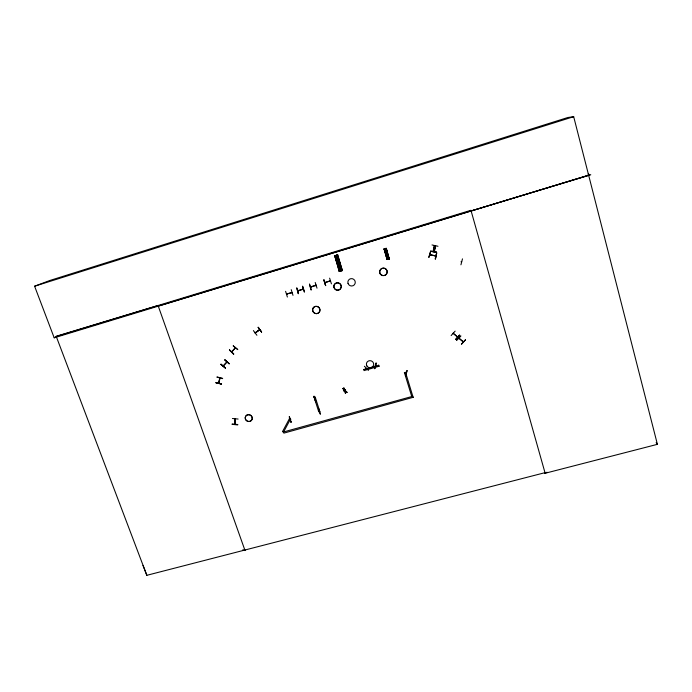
<?xml version="1.0" encoding="UTF-8"?>
<svg xmlns="http://www.w3.org/2000/svg" width="692" height="692" viewBox="0 0 692 692"><rect width="100%" height="100%" fill="white"/><g stroke="black" fill="none" stroke-linecap="round" stroke-linejoin="round"><path stroke-width="1.04" d="M430.606 251.628L428.824 257.493L430.554 251.386M430.536 254.872L429.879 254.215L430.424 254.639M430.536 254.448L430.45 254.881L430.476 254.362M430.623 251.317L436.669 252.251L430.614 251.352M453.052 333.319L457.723 337.134L453.191 333.163M459.427 338.5L458.839 338.267L463.216 341.935M462.974 341.45L463.199 341.96M463.441 341.891L459.09 338.172M435.804 256.075L429.87 254.717L430.017 254.189M234.908 424.049L234.934 423.608M235.436 419.222L235.055 419.456L235.237 418.703M235.116 418.868L234.796 424.213M235.09 418.876L235.168 424.084M234.83 423.798L235.064 419.352M232.166 423.971L237.806 424.542M218.724 383.152L219.918 377.988L218.957 383.152M255.659 332.74L255.071 332.869L255.564 332.411M259.284 329.946L259.725 329.548L255.149 332.774M255.339 332.887L259.976 329.695M282.621 431.427L283.884 433.123L413.176 397.312M412.847 396.248L283.608 431.946M411.749 396.551L404.396 372.555M406.913 370.488L405.754 376.111M406.1 372.953L406.204 373.04M217.02 377.192L222.59 378.636M405.503 376.041L407.19 370.575M406.066 373.403L405.512 373.118M413.159 397.442L405.495 372.253M237.737 424.923L232.088 424.334M286.445 294.117L292.197 292.534L286.635 293.927M297.672 290.752L298.356 290.761L297.845 290.562M297.811 290.856L298.416 290.692M311.037 286.998L310.457 287.18L310.993 286.696M316.132 285.363L315.431 285.649L316.071 285.173M324.859 282.751L330.473 280.857M315.569 398.912L314.981 399.111L315.379 398.704M221.552 383.982L215.895 382.685L221.544 384.017M430.683 250.988L436.661 252.286M343.872 390.772L344.547 390.452M344.547 390.79L343.959 390.98L344.028 390.53M433.045 251.499L434.351 245.522M434.602 245.573L433.348 251.568L434.611 245.565M434.342 251.776L435.649 245.79M437.984 246.274L432.007 244.951M363.733 369.407L364.035 370.592L379.069 366.232M379.043 366.353L378.732 365.16M374.709 368.689L376.093 363.058L374.692 368.611M376.05 365.973L375.393 366.059M376.007 366.163L375.981 365.748M376.024 365.826L375.453 365.679M375.471 366.094L375.583 365.653M435.744 256.057L435.147 255.988L435.856 255.867M436.626 253.082L435.415 259.076L436.669 253.099M436.626 253.056L435.164 259.016M460.933 264.811L462.481 258.86M223.43 365.575L223.248 365.843M221.492 384.086L215.887 382.745M368.481 370.367L364.399 366.232M366.163 368.395L365.791 368.836L366.154 368.291M347.185 392.355L342.903 388.411M345.377 393.411L343.699 387.892M345.585 389.89L345.135 390.444L345.516 390.106M345.074 390.037L345.351 389.76M344.486 390.47L343.933 390.755M344.547 390.66L344.045 390.79M387.546 253.229L385.608 253.782M315.933 285.147L310.405 286.938L310.916 286.652M318.623 408.678L320.318 414.058M386.958 251.213L385.02 251.767M310.474 287.128L316.054 285.493L315.543 285.268M330.343 280.831L324.911 282.492M330.369 281.203L330.032 281.237M314.116 397.355L318.761 411.827L319.877 411.394M386.646 250.149L384.709 250.694M319.332 411.576L318.761 411.472L319.306 411.126M386.439 249.431L384.501 249.985M389.163 258.903L386.274 248.342L389.285 258.877L387.087 259.5L384.025 248.982L386.24 248.35L385.617 248.532L388.653 259.059L389.319 258.869L388.644 259.059M315.509 398.955L315.448 398.549M219.693 377.918L219.658 378.256M384.181 248.93L384.709 248.783L387.754 259.31L387.113 259.491L384.19 248.912L387.338 259.431M218.836 383.377L218.906 382.797M315.768 401.68L314.038 396.274M315.794 401.689L314.064 396.222L315.837 401.602M314.998 398.808L315.561 398.618M319.825 411.532L315.18 397.052M291.029 422.198L289.317 416.766L291.064 422.103M283.53 432.093L290.458 419.11M290.657 419.24L290.683 419.084M282.544 431.574L289.472 418.582M289.291 416.783L291.003 422.181M434.048 248.367L434.714 248.506L433.953 248.783M223.464 365.956L227.114 361.951M238.109 419.049L232.408 418.496M331.433 283.858L329.626 278.158M434.109 248.385L434.602 248.419M324.903 282.457L325.292 282.345M339.711 262.13L336.866 262.934M339.253 260.512L336.39 261.351M317.022 288.166L315.197 282.457M338.829 259.102L335.957 259.941M338.327 257.545L335.482 258.35M338.007 256.481L335.162 257.294M311.011 289.965L309.514 284.161M304.246 291.998L302.499 286.298M309.497 284.161L311.322 289.836M303.442 289.17L302.785 289.481L303.243 288.953M302.871 289.342L303.364 289.265L297.82 290.943M218.681 383.083L219.822 377.78M261.602 332.065L258.151 327.273L261.619 332.039M297.854 290.597L303.217 289.066M293.001 295.354L291.228 289.645M256.905 335.274L253.376 330.577M346.977 392.563L342.73 388.601M225.315 368.058L220.791 364.355L225.384 367.98M229.173 363.871L224.961 359.823M255.78 332.592L259.855 329.53M296.781 288.019L298.304 293.771L296.833 287.967M451.141 335.568L455.137 331.139M292.145 292.552L291.635 292.707M455.673 339.374L459.678 334.963L455.647 339.348M456.659 340.187L460.872 335.897L456.677 340.196M255.305 332.99L255.763 332.592M465.422 339.833L461.417 344.244L465.448 339.841M233.282 345.844L237.797 349.607L233.239 345.896M287.37 297.032L285.606 291.332M229.528 349.944L233.619 354.148M235.341 347.799L231.708 351.666M233.792 353.967L229.519 349.953M223.239 365.765L226.803 361.985L226.457 362.271M229.45 350.022L233.602 354.166M287.068 294.169L286.6 294.212M221.068 364.053L225.367 368.006M224.753 360.048L229.286 363.741L224.952 359.831M231.924 351.865L235.453 347.678M375.419 365.817L375.998 365.956M405.555 373.023L406.143 373.118L405.676 373.023M365.947 368.983L366.388 368.525M461.59 261.965L461.019 261.801L461.625 261.663M261.533 332.117L258.168 327.281M143.019 565.451L146.834 575.312L544.985 472.671L545.149 473.25L547.043 472.229M544.907 472.688L545.071 473.276L657.4 444.333L573.685 116.689L567.864 117.502L49.815 280.494L34.6 286.211L54.192 337.808L56.104 336.796M290.692 419.516L290.242 419.603M319.323 411.55L318.804 411.359M290.225 419.352L290.657 419.274M384.449 248.861L387.243 259.448L387.736 259.31M339.123 271.437L339.573 271.307M341.433 270.788L341.883 270.659L336.969 255.054L341.45 270.78L336.727 255.149M337.713 254.855L337.281 254.985L342.004 270.624L342.428 270.503L339.331 271.368L334.617 255.737L337.731 254.855L342.367 270.52M385.617 248.532L386.127 248.367M334.4 255.806L334.85 255.677L339.192 271.42M335.213 255.547L339.694 271.273L340.135 271.143L335.213 255.547L340.118 271.152M325.595 285.606L323.899 279.845M341.64 270.71L337.151 255.019M342.03 270.615L337.289 254.985M342.203 270.546L337.488 254.915M384.051 248.973L384.691 248.791L387.598 259.344M335.369 255.53L340.083 271.16M34.6 286.211L573.685 116.689M158.269 306.115L588.65 175.223L54.192 337.808M56.182 336.286L158.053 305.509L245.037 550.59M471.122 210.948L590.76 174.808L588.018 174.133M338.898 269.759L341.762 268.928M386.932 258.367L388.878 257.813M387.399 259.37L389.042 258.903M363.698 369.528L378.706 365.281M314.056 397.485L315.12 397.182M404.379 372.677L405.477 372.365M302.707 286.237L304.549 291.903M343.959 387.883L345.68 393.324M388.809 258.99L385.747 248.471L388.696 259.042M242.693 549.906L244.847 550.045M374.718 368.611L376.085 363.049M429.94 254.301L430.467 254.431M435.787 255.902L429.931 254.587M217.063 376.967L222.66 378.351M435.406 245.738L434.092 251.715M289.403 418.721L290.389 419.248M656.146 442.603L657.4 444.333M146.834 575.312L56.26 336.494L470.941 210.29L545.149 473.25M318.579 408.617L320.258 414.084M386.015 248.411L389.034 258.946M385.989 252.857C386.577 254.552 387.286 251.637 385.989 252.857M387.243 252.148L385.297 252.727L387.243 252.148M325.664 285.554L323.882 279.845L325.673 285.588M245.4 419.023A3.572 3.373 30.4 0 0 251.386 420.476A3.572 3.373 30.4 0 0 249.431 414.767A3.572 3.373 30.4 0 0 245.4 419.023A3.572 3.365 30.4 0 0 251.386 420.476A3.572 3.365 30.4 0 0 249.431 414.776A3.572 3.365 30.4 0 0 245.409 419.023M380.228 273.842A3.763 3.737 17.8 0 0 386.733 273.66A3.771 3.754 17.8 0 0 383.307 268.107A3.771 3.754 17.8 0 0 380.228 273.824A3.771 3.754 17.8 0 0 386.759 273.643A3.763 3.737 17.8 0 0 383.307 268.141A3.763 3.737 17.8 0 0 380.228 273.842M312.775 311.019A3.702 3.616 35.8 0 0 318.995 312.507A3.72 3.633 35.8 0 0 317.074 306.409A3.72 3.633 35.8 0 0 312.775 311.002A3.72 3.633 35.8 0 0 319.021 312.49A3.702 3.616 35.8 0 0 317.048 306.444A3.702 3.616 35.8 0 0 312.775 311.019M348.015 283.365A3.737 3.685 35.1 0 0 354.295 284.853A3.737 3.685 35.1 0 0 352.384 278.712A3.737 3.685 35.1 0 0 348.015 283.365M334.02 287.543A3.728 3.668 37.8 0 0 340.282 289.022A3.728 3.668 37.8 0 0 338.362 282.898A3.728 3.668 37.8 0 0 334.02 287.543A3.72 3.659 37.8 0 0 340.282 289.022A3.72 3.659 37.8 0 0 338.353 282.907A3.72 3.659 37.8 0 0 334.028 287.535M366.942 366.051A3.668 3.555 15.6 0 0 373.273 365.938A3.668 3.555 15.6 0 0 369.917 360.653A3.668 3.555 15.6 0 0 366.942 366.051"/></g></svg>
